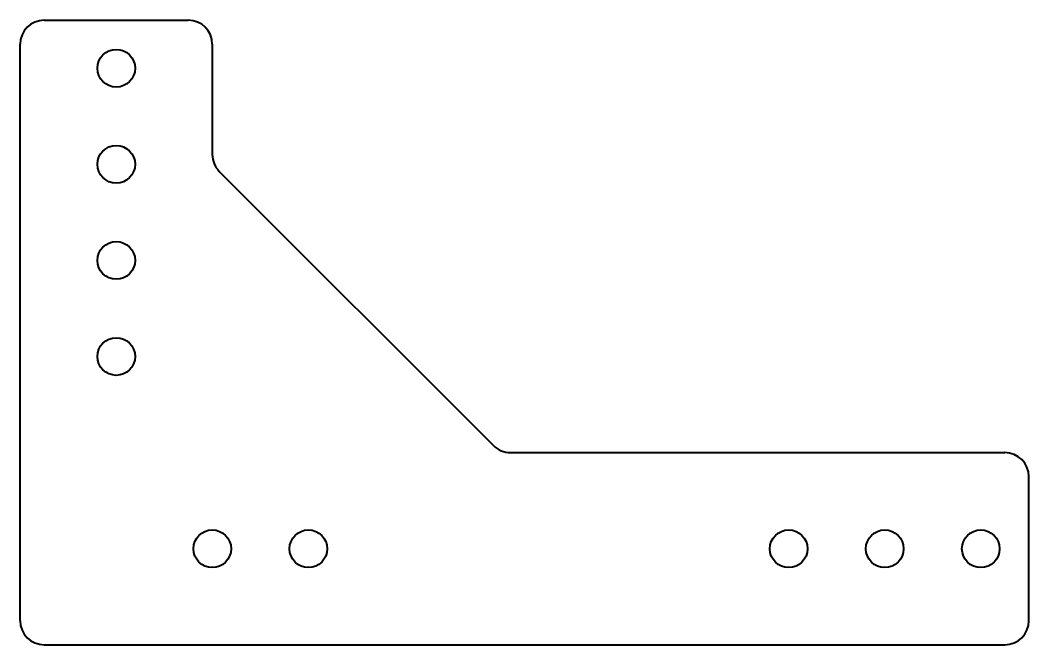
# Model space of a CAD drawing. Header units: inches. Extents: x -15.75 to -10.5, y -9.5 to -6.25.
import ezdxf

# ---------------------------------------------------------------- set-up
doc = ezdxf.new("R2010")
doc.units = ezdxf.units.IN
doc.header["$MEASUREMENT"] = 0
doc.layers.add('Visible', color=7, linetype='Continuous', lineweight=40)

msp = doc.modelspace()

# ---------------------------------------------------------------- linework, layer by layer
at = {"layer": 'Visible'}
for p, q in [((-15.625, -6.25), (-14.875, -6.25)), ((-15.75, -9.375), (-15.75, -6.375)), ((-14.75, -6.375), (-14.75, -6.9482)), ((-14.7134, -7.0366), (-13.2866, -8.4634)), ((-13.1982, -8.5), (-10.625, -8.5)), ((-10.5, -9.375), (-10.5, -8.625)), ((-15.625, -9.5), (-10.625, -9.5))]:
    msp.add_line(p, q, dxfattribs=at)
for centre in [(-15.25, -6.5), (-15.25, -7), (-15.25, -7.5), (-15.25, -8), (-14.75, -9), (-14.25, -9), (-11.75, -9), (-11.25, -9), (-10.75, -9)]:
    msp.add_circle(centre, 0.098, dxfattribs=at)
for centre, start, end in [((-15.625, -6.375), 90, 180), ((-14.875, -6.375), 0, 90), ((-14.625, -6.9482), 180, 225), ((-13.1982, -8.375), 225, 270), ((-10.625, -8.625), 0, 90), ((-15.625, -9.375), 180, 270), ((-10.625, -9.375), 270, 0)]:
    msp.add_arc(centre, 0.125, start, end, dxfattribs=at)

doc.saveas('drawing.dxf')
